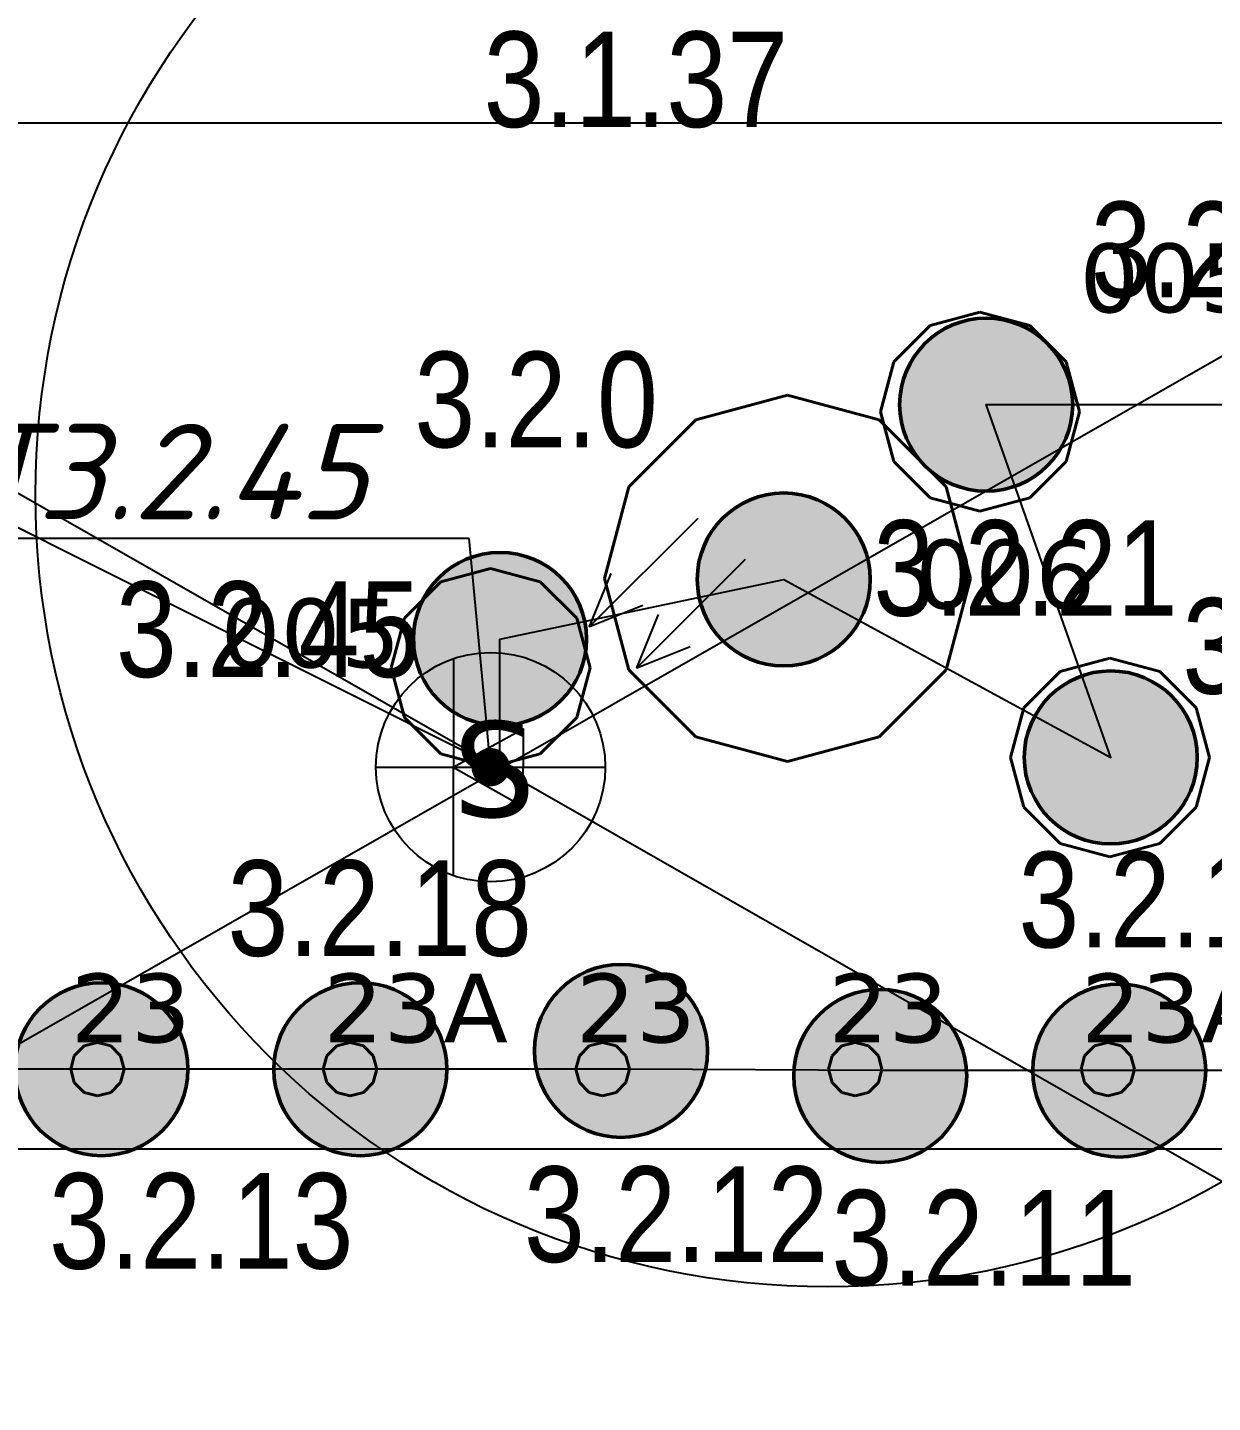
# Model space of a CAD drawing. Header units: millimetres. Extents: x -243740 to 150609, y -473655 to -165121.
# Drawn here: x -216526 to -213426, y -378852 to -375255 of the extents above; entities that cross this region are included whole.
import ezdxf
from ezdxf import colors
from ezdxf.entities.mleader import LeaderData, LeaderLine
from ezdxf.enums import TextEntityAlignment as Align
from ezdxf.math import Vec2, Vec3

# ---------------------------------------------------------------- set-up
doc = ezdxf.new("R2010")
doc.units = ezdxf.units.MM
for name, color, linetype, lineweight in [('0_Авт.', 255, 'Continuous', 5), ('_освещение_dali', 3, 'Continuous', 50), ('DLX_FL2_LUM 30', 5, 'Continuous', 40), ('DLX_FL2_LUM 38', 5, 'Continuous', 40), ('DLX_FL2_LUM 5', 5, 'Continuous', 40)]:
    doc.layers.add(name, color=color, linetype=linetype, lineweight=lineweight)
for name, color, linetype in [('_HMI', 6, 'Continuous'), ('_Гр.ЩД-1А.5.9.I2.1', 6, 'Continuous'), ('_Гр.ЩД-1А.5.9.I2.2', 6, 'Continuous')]:
    doc.layers.add(name, color=color, linetype=linetype)
doc.layers.add('DLX_FL2_LUM 6', color=7, linetype='Continuous', lineweight=40, true_color=0xfb2904)
doc.styles.get("Standard").update_dxf_attribs({"font": 'ARIALN.TTF'})
doc.styles.add('TableTextStyle', font='')
doc.styles.add('Шрифт - 200', font='', dxfattribs={"height": 200})
doc.styles.get('TableTextStyle').set_extended_font_data('VERDANA.TTF')
doc.styles.get('Шрифт - 200').set_extended_font_data('GOST Common', italic=True)
doc.linetypes.add('Truba', pattern='A,3e-05,[4,MSH_7,S=1,R=0,X=0,Y=0],-3.022072', length=3.022102)
doc.linetypes.add('Проводка в лотке', pattern='A,7.5,[130,ltypeshp.shx,S=0.5,R=0,X=0,Y=0],1,[130,ltypeshp.shx,S=1,R=90,X=0,Y=-0.5],1,[130,ltypeshp.shx,S=0.5,R=0,X=0,Y=0],7.5', length=17)

# ---------------------------------------------------------------- blocks, each defined once
blk = doc.blocks.new('A$C85fa3c5e')
at = {"layer": '0_Авт.', "color": 6, "lineweight": 25, "ltscale": 100}
for points in [[(5.418, 6.505), (2.589, 3.676), (3.15, 5.068)], [(5.418, 6.505), (2.589, 3.676), (3.981, 4.236)], [(6.655, 5.428), (3.827, 2.599), (4.387, 3.991)], [(6.655, 5.428), (3.827, 2.599), (5.218, 3.16)], [(-0.973, 2.838), (-0.98, -2.836)], [(-0.976, 0), (0.849, 1.003), (0.849, -0.01)], [(-3, 0), (3, 0)], [(-0.976, 0), (0.838, -1.023), (0.849, -0.01)]]:
    blk.add_lwpolyline(points, dxfattribs=at)
blk.add_circle((0, 0), 3, dxfattribs=at)
blk = doc.blocks.new('_Dot')
at = {"color": 0, "linetype": 'ByBlock', "lineweight": -2}
blk.add_line((-0.5, 0), (-1, 0), dxfattribs=at)
at = {"color": 0, "linetype": 'ByBlock', "const_width": 0.5}
blk.add_lwpolyline([(-0.25, 0, 1), (0.25, 0, 1)], format="xyb", close=True, dxfattribs=at)
blk = doc.blocks.new('dgdg')
at = {"layer": 'DLX_FL2_LUM 30'}
for points in [[(20380.3, 21306.9, 0), (20475.5, 21402.1, 0)], [(20475.5, 21402.1, 0), (20380.3, 21306.9, 0)], [(20475.5, 21402.1, 0), (20380.3, 21306.9, 0)], [(20380.3, 21306.9, 0), (20475.5, 21402.1, 0)], [(20475.5, 21402.1, 0), (20605.5, 21436.9, 0)], [(20605.5, 21436.9, 0), (20475.5, 21402.1, 0)], [(20605.5, 21436.9, 0), (20475.5, 21402.1, 0)], [(20475.5, 21402.1, 0), (20605.5, 21436.9, 0)], [(20475.5, 21402.1, 0), (20475.5, 21402.1, 0)], [(20475.5, 21402.1, 0), (20475.5, 21402.1, 0)], [(20605.5, 21436.9, 0), (20605.5, 21436.9, 0)], [(20605.5, 21436.9, 0), (20735.5, 21402.1, 0)], [(20735.5, 21402.1, 0), (20605.5, 21436.9, 0)], [(20605.5, 21436.9, 0), (20605.5, 21436.9, 0)], [(20735.5, 21402.1, 0), (20605.5, 21436.9, 0)], [(20605.5, 21436.9, 0), (20735.5, 21402.1, 0)], [(20735.5, 21402.1, 0), (20735.5, 21402.1, 0)], [(20735.5, 21402.1, 0), (20830.6, 21306.9, 0)], [(20830.6, 21306.9, 0), (20735.5, 21402.1, 0)], [(20735.5, 21402.1, 0), (20735.5, 21402.1, 0)], [(20830.6, 21306.9, 0), (20735.5, 21402.1, 0)], [(20735.5, 21402.1, 0), (20830.6, 21306.9, 0)], [(20345.5, 21176.9, 0), (20380.3, 21306.9, 0)], [(20380.3, 21306.9, 0), (20345.5, 21176.9, 0)], [(20380.3, 21306.9, 0), (20345.5, 21176.9, 0)], [(20345.5, 21176.9, 0), (20380.3, 21306.9, 0)], [(20380.3, 21306.9, 0), (20380.3, 21306.9, 0)], [(20380.3, 21306.9, 0), (20380.3, 21306.9, 0)], [(20830.6, 21306.9, 0), (20830.6, 21306.9, 0)], [(20830.6, 21306.9, 0), (20865.5, 21176.9, 0)], [(20865.5, 21176.9, 0), (20830.6, 21306.9, 0)], [(20830.6, 21306.9, 0), (20830.6, 21306.9, 0)], [(20865.5, 21176.9, 0), (20830.6, 21306.9, 0)], [(20830.6, 21306.9, 0), (20865.5, 21176.9, 0)], [(20380.3, 21046.9, 0), (20345.5, 21176.9, 0)], [(20345.5, 21176.9, 0), (20345.5, 21176.9, 0)], [(20345.5, 21176.9, 0), (20380.3, 21046.9, 0)], [(20345.5, 21176.9, 0), (20345.5, 21176.9, 0)], [(20345.5, 21176.9, 0), (20380.3, 21046.9, 0)], [(20380.3, 21046.9, 0), (20345.5, 21176.9, 0)], [(20865.5, 21176.9, 0), (20830.6, 21046.9, 0)], [(20830.6, 21046.9, 0), (20865.5, 21176.9, 0)], [(20830.6, 21046.9, 0), (20865.5, 21176.9, 0)], [(20865.5, 21176.9, 0), (20830.6, 21046.9, 0)], [(20865.5, 21176.9, 0), (20865.5, 21176.9, 0)], [(20865.5, 21176.9, 0), (20865.5, 21176.9, 0)], [(20475.5, 20951.8, 0), (20380.3, 21046.9, 0)], [(20380.3, 21046.9, 0), (20380.3, 21046.9, 0)], [(20380.3, 21046.9, 0), (20475.5, 20951.8, 0)], [(20380.3, 21046.9, 0), (20380.3, 21046.9, 0)], [(20380.3, 21046.9, 0), (20475.5, 20951.8, 0)], [(20475.5, 20951.8, 0), (20380.3, 21046.9, 0)], [(20830.6, 21046.9, 0), (20735.5, 20951.8, 0)], [(20735.5, 20951.8, 0), (20830.6, 21046.9, 0)], [(20735.5, 20951.8, 0), (20830.6, 21046.9, 0)], [(20830.6, 21046.9, 0), (20735.5, 20951.8, 0)], [(20830.6, 21046.9, 0), (20830.6, 21046.9, 0)], [(20830.6, 21046.9, 0), (20830.6, 21046.9, 0)], [(20605.5, 20916.9, 0), (20475.5, 20951.8, 0)], [(20475.5, 20951.8, 0), (20475.5, 20951.8, 0)], [(20475.5, 20951.8, 0), (20605.5, 20916.9, 0)], [(20475.5, 20951.8, 0), (20475.5, 20951.8, 0)], [(20475.5, 20951.8, 0), (20605.5, 20916.9, 0)], [(20605.5, 20916.9, 0), (20475.5, 20951.8, 0)], [(20735.5, 20951.8, 0), (20605.5, 20916.9, 0)], [(20605.5, 20916.9, 0), (20735.5, 20951.8, 0)], [(20605.5, 20916.9, 0), (20735.5, 20951.8, 0)], [(20735.5, 20951.8, 0), (20605.5, 20916.9, 0)], [(20735.5, 20951.8, 0), (20735.5, 20951.8, 0)], [(20735.5, 20951.8, 0), (20735.5, 20951.8, 0)], [(20605.5, 20916.9, 0), (20605.5, 20916.9, 0)], [(20605.5, 20916.9, 0), (20605.5, 20916.9, 0)], [(19195.5, 20732.2, 0), (19325.5, 20767, 0)], [(19325.5, 20767, 0), (19195.5, 20732.2, 0)], [(19325.5, 20767, 0), (19195.5, 20732.2, 0)], [(19195.5, 20732.2, 0), (19325.5, 20767, 0)], [(19325.5, 20767, 0), (19325.5, 20767, 0)], [(19325.5, 20767, 0), (19455.5, 20732.2, 0)], [(19455.5, 20732.2, 0), (19325.5, 20767, 0)], [(19325.5, 20767, 0), (19325.5, 20767, 0)], [(19455.5, 20732.2, 0), (19325.5, 20767, 0)], [(19325.5, 20767, 0), (19455.5, 20732.2, 0)], [(19100.3, 20637, 0), (19195.5, 20732.2, 0)], [(19195.5, 20732.2, 0), (19100.3, 20637, 0)], [(19195.5, 20732.2, 0), (19100.3, 20637, 0)], [(19100.3, 20637, 0), (19195.5, 20732.2, 0)], [(19195.5, 20732.2, 0), (19195.5, 20732.2, 0)], [(19195.5, 20732.2, 0), (19195.5, 20732.2, 0)], [(19455.5, 20732.2, 0), (19455.5, 20732.2, 0)], [(19455.5, 20732.2, 0), (19550.6, 20637, 0)], [(19550.6, 20637, 0), (19455.5, 20732.2, 0)], [(19455.5, 20732.2, 0), (19455.5, 20732.2, 0)], [(19550.6, 20637, 0), (19455.5, 20732.2, 0)], [(19455.5, 20732.2, 0), (19550.6, 20637, 0)], [(19065.5, 20507, 0), (19100.3, 20637, 0)], [(19100.3, 20637, 0), (19065.5, 20507, 0)], [(19100.3, 20637, 0), (19065.5, 20507, 0)], [(19065.5, 20507, 0), (19100.3, 20637, 0)], [(19100.3, 20637, 0), (19100.3, 20637, 0)], [(19100.3, 20637, 0), (19100.3, 20637, 0)], [(19550.6, 20637, 0), (19550.6, 20637, 0)], [(19550.6, 20637, 0), (19585.5, 20507, 0)], [(19585.5, 20507, 0), (19550.6, 20637, 0)], [(19550.6, 20637, 0), (19550.6, 20637, 0)], [(19585.5, 20507, 0), (19550.6, 20637, 0)], [(19550.6, 20637, 0), (19585.5, 20507, 0)], [(19100.3, 20377, 0), (19065.5, 20507, 0)], [(19065.5, 20507, 0), (19065.5, 20507, 0)], [(19065.5, 20507, 0), (19100.3, 20377, 0)], [(19065.5, 20507, 0), (19065.5, 20507, 0)], [(19065.5, 20507, 0), (19100.3, 20377, 0)], [(19100.3, 20377, 0), (19065.5, 20507, 0)], [(19585.5, 20507, 0), (19550.6, 20377, 0)], [(19550.6, 20377, 0), (19585.5, 20507, 0)], [(19550.6, 20377, 0), (19585.5, 20507, 0)], [(19585.5, 20507, 0), (19550.6, 20377, 0)], [(19585.5, 20507, 0), (19585.5, 20507, 0)], [(19585.5, 20507, 0), (19585.5, 20507, 0)], [(20815.5, 20497.2, 0), (20945.5, 20532, 0)], [(20945.5, 20532, 0), (20815.5, 20497.2, 0)], [(20945.5, 20532, 0), (20815.5, 20497.2, 0)], [(20815.5, 20497.2, 0), (20945.5, 20532, 0)], [(20945.5, 20532, 0), (20945.5, 20532, 0)], [(20945.5, 20532, 0), (21075.5, 20497.2, 0)], [(21075.5, 20497.2, 0), (20945.5, 20532, 0)], [(20945.5, 20532, 0), (20945.5, 20532, 0)], [(21075.5, 20497.2, 0), (20945.5, 20532, 0)], [(20945.5, 20532, 0), (21075.5, 20497.2, 0)], [(20720.3, 20402, 0), (20815.5, 20497.2, 0)], [(20815.5, 20497.2, 0), (20720.3, 20402, 0)], [(20815.5, 20497.2, 0), (20720.3, 20402, 0)], [(20720.3, 20402, 0), (20815.5, 20497.2, 0)], [(20815.5, 20497.2, 0), (20815.5, 20497.2, 0)], [(20815.5, 20497.2, 0), (20815.5, 20497.2, 0)], [(21075.5, 20497.2, 0), (21075.5, 20497.2, 0)], [(21075.5, 20497.2, 0), (21170.6, 20402, 0)], [(21170.6, 20402, 0), (21075.5, 20497.2, 0)], [(21075.5, 20497.2, 0), (21075.5, 20497.2, 0)], [(21170.6, 20402, 0), (21075.5, 20497.2, 0)], [(21075.5, 20497.2, 0), (21170.6, 20402, 0)], [(20685.5, 20272, 0), (20720.3, 20402, 0)], [(20720.3, 20402, 0), (20685.5, 20272, 0)], [(20720.3, 20402, 0), (20685.5, 20272, 0)], [(20685.5, 20272, 0), (20720.3, 20402, 0)], [(20720.3, 20402, 0), (20720.3, 20402, 0)], [(20720.3, 20402, 0), (20720.3, 20402, 0)], [(21170.6, 20402, 0), (21170.6, 20402, 0)], [(21170.6, 20402, 0), (21205.5, 20272, 0)], [(21205.5, 20272, 0), (21170.6, 20402, 0)], [(21170.6, 20402, 0), (21170.6, 20402, 0)], [(21205.5, 20272, 0), (21170.6, 20402, 0)], [(21170.6, 20402, 0), (21205.5, 20272, 0)], [(19195.5, 20281.8, 0), (19100.3, 20377, 0)], [(19100.3, 20377, 0), (19100.3, 20377, 0)], [(19100.3, 20377, 0), (19195.5, 20281.8, 0)], [(19100.3, 20377, 0), (19100.3, 20377, 0)], [(19100.3, 20377, 0), (19195.5, 20281.8, 0)], [(19195.5, 20281.8, 0), (19100.3, 20377, 0)], [(19550.6, 20377, 0), (19455.5, 20281.8, 0)], [(19455.5, 20281.8, 0), (19550.6, 20377, 0)], [(19455.5, 20281.8, 0), (19550.6, 20377, 0)], [(19550.6, 20377, 0), (19455.5, 20281.8, 0)], [(19550.6, 20377, 0), (19550.6, 20377, 0)], [(19550.6, 20377, 0), (19550.6, 20377, 0)], [(19325.5, 20247, 0), (19195.5, 20281.8, 0)], [(19195.5, 20281.8, 0), (19195.5, 20281.8, 0)], [(19195.5, 20281.8, 0), (19325.5, 20247, 0)], [(19195.5, 20281.8, 0), (19195.5, 20281.8, 0)], [(19195.5, 20281.8, 0), (19325.5, 20247, 0)], [(19325.5, 20247, 0), (19195.5, 20281.8, 0)], [(19455.5, 20281.8, 0), (19325.5, 20247, 0)], [(19325.5, 20247, 0), (19455.5, 20281.8, 0)], [(19325.5, 20247, 0), (19455.5, 20281.8, 0)], [(19455.5, 20281.8, 0), (19325.5, 20247, 0)], [(19455.5, 20281.8, 0), (19455.5, 20281.8, 0)], [(19455.5, 20281.8, 0), (19455.5, 20281.8, 0)], [(20720.3, 20142, 0), (20685.5, 20272, 0)], [(20685.5, 20272, 0), (20685.5, 20272, 0)], [(20685.5, 20272, 0), (20720.3, 20142, 0)], [(20685.5, 20272, 0), (20685.5, 20272, 0)], [(20685.5, 20272, 0), (20720.3, 20142, 0)], [(20720.3, 20142, 0), (20685.5, 20272, 0)], [(21205.5, 20272, 0), (21170.6, 20142, 0)], [(21170.6, 20142, 0), (21205.5, 20272, 0)], [(21170.6, 20142, 0), (21205.5, 20272, 0)], [(21205.5, 20272, 0), (21170.6, 20142, 0)], [(21205.5, 20272, 0), (21205.5, 20272, 0)], [(21205.5, 20272, 0), (21205.5, 20272, 0)], [(19325.5, 20247, 0), (19325.5, 20247, 0)], [(19325.5, 20247, 0), (19325.5, 20247, 0)], [(20815.5, 20046.9, 0), (20720.3, 20142, 0)], [(20720.3, 20142, 0), (20720.3, 20142, 0)], [(20720.3, 20142, 0), (20815.5, 20046.9, 0)], [(20720.3, 20142, 0), (20720.3, 20142, 0)], [(20720.3, 20142, 0), (20815.5, 20046.9, 0)], [(20815.5, 20046.9, 0), (20720.3, 20142, 0)], [(21170.6, 20142, 0), (21075.5, 20046.9, 0)], [(21075.5, 20046.9, 0), (21170.6, 20142, 0)], [(21075.5, 20046.9, 0), (21170.6, 20142, 0)], [(21170.6, 20142, 0), (21075.5, 20046.9, 0)], [(21170.6, 20142, 0), (21170.6, 20142, 0)], [(21170.6, 20142, 0), (21170.6, 20142, 0)], [(20945.5, 20012, 0), (20815.5, 20046.9, 0)], [(20815.5, 20046.9, 0), (20815.5, 20046.9, 0)], [(20815.5, 20046.9, 0), (20945.5, 20012, 0)], [(20815.5, 20046.9, 0), (20815.5, 20046.9, 0)], [(20815.5, 20046.9, 0), (20945.5, 20012, 0)], [(20945.5, 20012, 0), (20815.5, 20046.9, 0)], [(21075.5, 20046.9, 0), (20945.5, 20012, 0)], [(20945.5, 20012, 0), (21075.5, 20046.9, 0)], [(20945.5, 20012, 0), (21075.5, 20046.9, 0)], [(21075.5, 20046.9, 0), (20945.5, 20012, 0)], [(21075.5, 20046.9, 0), (21075.5, 20046.9, 0)], [(21075.5, 20046.9, 0), (21075.5, 20046.9, 0)], [(20945.5, 20012, 0), (20945.5, 20012, 0)], [(20945.5, 20012, 0), (20945.5, 20012, 0)]]:
    blk.add_polyline3d(points, dxfattribs=at)
at = {"layer": 'DLX_FL2_LUM 38'}
for points in [[(19862.5, 21155.6, 0), (20102, 21219.8, 0)], [(20102, 21219.8, 0), (19862.5, 21155.6, 0)], [(20102, 21219.8, 0), (19862.5, 21155.6, 0)], [(19862.5, 21155.6, 0), (20102, 21219.8, 0)], [(20102, 21219.8, 0), (20102, 21219.8, 0)], [(20102, 21219.8, 0), (20341.5, 21155.6, 0)], [(20341.5, 21155.6, 0), (20102, 21219.8, 0)], [(20102, 21219.8, 0), (20102, 21219.8, 0)], [(20341.5, 21155.6, 0), (20102, 21219.8, 0)], [(20102, 21219.8, 0), (20341.5, 21155.6, 0)], [(19687.2, 20980.3, 0), (19862.5, 21155.6, 0)], [(19862.5, 21155.6, 0), (19687.2, 20980.3, 0)], [(19862.5, 21155.6, 0), (19687.2, 20980.3, 0)], [(19687.2, 20980.3, 0), (19862.5, 21155.6, 0)], [(19862.5, 21155.6, 0), (19862.5, 21155.6, 0)], [(19862.5, 21155.6, 0), (19862.5, 21155.6, 0)], [(20341.5, 21155.6, 0), (20341.5, 21155.6, 0)], [(20341.5, 21155.6, 0), (20516.8, 20980.3, 0)], [(20516.8, 20980.3, 0), (20341.5, 21155.6, 0)], [(20341.5, 21155.6, 0), (20341.5, 21155.6, 0)], [(20516.8, 20980.3, 0), (20341.5, 21155.6, 0)], [(20341.5, 21155.6, 0), (20516.8, 20980.3, 0)], [(19623, 20740.8, 0), (19687.2, 20980.3, 0)], [(19687.2, 20980.3, 0), (19623, 20740.8, 0)], [(19687.2, 20980.3, 0), (19623, 20740.8, 0)], [(19623, 20740.8, 0), (19687.2, 20980.3, 0)], [(19687.2, 20980.3, 0), (19687.2, 20980.3, 0)], [(19687.2, 20980.3, 0), (19687.2, 20980.3, 0)], [(20516.8, 20980.3, 0), (20516.8, 20980.3, 0)], [(20516.8, 20980.3, 0), (20581, 20740.8, 0)], [(20581, 20740.8, 0), (20516.8, 20980.3, 0)], [(20516.8, 20980.3, 0), (20516.8, 20980.3, 0)], [(20581, 20740.8, 0), (20516.8, 20980.3, 0)], [(20516.8, 20980.3, 0), (20581, 20740.8, 0)], [(19687.2, 20501.3, 0), (19623, 20740.8, 0)], [(19623, 20740.8, 0), (19623, 20740.8, 0)], [(19623, 20740.8, 0), (19687.2, 20501.3, 0)], [(19623, 20740.8, 0), (19623, 20740.8, 0)], [(19623, 20740.8, 0), (19687.2, 20501.3, 0)], [(19687.2, 20501.3, 0), (19623, 20740.8, 0)], [(20581, 20740.8, 0), (20516.8, 20501.3, 0)], [(20516.8, 20501.3, 0), (20581, 20740.8, 0)], [(20516.8, 20501.3, 0), (20581, 20740.8, 0)], [(20581, 20740.8, 0), (20516.8, 20501.3, 0)], [(20581, 20740.8, 0), (20581, 20740.8, 0)], [(20581, 20740.8, 0), (20581, 20740.8, 0)], [(19862.5, 20325.9, 0), (19687.2, 20501.3, 0)], [(19687.2, 20501.3, 0), (19687.2, 20501.3, 0)], [(19687.2, 20501.3, 0), (19862.5, 20325.9, 0)], [(19687.2, 20501.3, 0), (19687.2, 20501.3, 0)], [(19687.2, 20501.3, 0), (19862.5, 20325.9, 0)], [(19862.5, 20325.9, 0), (19687.2, 20501.3, 0)], [(20516.8, 20501.3, 0), (20341.5, 20325.9, 0)], [(20341.5, 20325.9, 0), (20516.8, 20501.3, 0)], [(20341.5, 20325.9, 0), (20516.8, 20501.3, 0)], [(20516.8, 20501.3, 0), (20341.5, 20325.9, 0)], [(20516.8, 20501.3, 0), (20516.8, 20501.3, 0)], [(20516.8, 20501.3, 0), (20516.8, 20501.3, 0)], [(20102, 20261.8, 0), (19862.5, 20325.9, 0)], [(19862.5, 20325.9, 0), (19862.5, 20325.9, 0)], [(19862.5, 20325.9, 0), (20102, 20261.8, 0)], [(19862.5, 20325.9, 0), (19862.5, 20325.9, 0)], [(19862.5, 20325.9, 0), (20102, 20261.8, 0)], [(20102, 20261.8, 0), (19862.5, 20325.9, 0)], [(20341.5, 20325.9, 0), (20102, 20261.8, 0)], [(20102, 20261.8, 0), (20341.5, 20325.9, 0)], [(20102, 20261.8, 0), (20341.5, 20325.9, 0)], [(20341.5, 20325.9, 0), (20102, 20261.8, 0)], [(20341.5, 20325.9, 0), (20341.5, 20325.9, 0)], [(20341.5, 20325.9, 0), (20341.5, 20325.9, 0)], [(20102, 20261.8, 0), (20102, 20261.8, 0)], [(20102, 20261.8, 0), (20102, 20261.8, 0)]]:
    blk.add_polyline3d(points, dxfattribs=at)
at = {"layer": 'DLX_FL2_LUM 5'}
for points in [[(18236.7, 19492, 0), (18262.3, 19517.6, 0)], [(18262.3, 19517.6, 0), (18236.7, 19492, 0)], [(18262.3, 19517.6, 0), (18236.7, 19492, 0)], [(18236.7, 19492, 0), (18262.3, 19517.6, 0)], [(18262.3, 19517.6, 0), (18297.3, 19527, 0)], [(18297.3, 19527, 0), (18262.3, 19517.6, 0)], [(18297.3, 19527, 0), (18262.3, 19517.6, 0)], [(18262.3, 19517.6, 0), (18297.3, 19527, 0)], [(18262.3, 19517.6, 0), (18262.3, 19517.6, 0)], [(18262.3, 19517.6, 0), (18262.3, 19517.6, 0)], [(18297.3, 19527, 0), (18297.3, 19527, 0)], [(18297.3, 19527, 0), (18332.3, 19517.6, 0)], [(18332.3, 19517.6, 0), (18297.3, 19527, 0)], [(18297.3, 19527, 0), (18297.3, 19527, 0)], [(18332.3, 19517.6, 0), (18297.3, 19527, 0)], [(18297.3, 19527, 0), (18332.3, 19517.6, 0)], [(18332.3, 19517.6, 0), (18332.3, 19517.6, 0)], [(18332.3, 19517.6, 0), (18357.9, 19492, 0)], [(18357.9, 19492, 0), (18332.3, 19517.6, 0)], [(18332.3, 19517.6, 0), (18332.3, 19517.6, 0)], [(18357.9, 19492, 0), (18332.3, 19517.6, 0)], [(18332.3, 19517.6, 0), (18357.9, 19492, 0)], [(19557.9, 19492, 0), (19583.5, 19517.6, 0)], [(19583.5, 19517.6, 0), (19557.9, 19492, 0)], [(19583.5, 19517.6, 0), (19557.9, 19492, 0)], [(19557.9, 19492, 0), (19583.5, 19517.6, 0)], [(19583.5, 19517.6, 0), (19618.5, 19527, 0)], [(19618.5, 19527, 0), (19583.5, 19517.6, 0)], [(19618.5, 19527, 0), (19583.5, 19517.6, 0)], [(19583.5, 19517.6, 0), (19618.5, 19527, 0)], [(19583.5, 19517.6, 0), (19583.5, 19517.6, 0)], [(19583.5, 19517.6, 0), (19583.5, 19517.6, 0)], [(19618.5, 19527, 0), (19618.5, 19527, 0)], [(19618.5, 19527, 0), (19653.5, 19517.6, 0)], [(19653.5, 19517.6, 0), (19618.5, 19527, 0)], [(19618.5, 19527, 0), (19618.5, 19527, 0)], [(19653.5, 19517.6, 0), (19618.5, 19527, 0)], [(19618.5, 19527, 0), (19653.5, 19517.6, 0)], [(19653.5, 19517.6, 0), (19653.5, 19517.6, 0)], [(19653.5, 19517.6, 0), (19679.2, 19492, 0)], [(19679.2, 19492, 0), (19653.5, 19517.6, 0)], [(19653.5, 19517.6, 0), (19653.5, 19517.6, 0)], [(19679.2, 19492, 0), (19653.5, 19517.6, 0)], [(19653.5, 19517.6, 0), (19679.2, 19492, 0)], [(20218.5, 19492, 0), (20244.1, 19517.6, 0)], [(20244.1, 19517.6, 0), (20218.5, 19492, 0)], [(20244.1, 19517.6, 0), (20218.5, 19492, 0)], [(20218.5, 19492, 0), (20244.1, 19517.6, 0)], [(20244.1, 19517.6, 0), (20279.1, 19527, 0)], [(20279.1, 19527, 0), (20244.1, 19517.6, 0)], [(20279.1, 19527, 0), (20244.1, 19517.6, 0)], [(20244.1, 19517.6, 0), (20279.1, 19527, 0)], [(20244.1, 19517.6, 0), (20244.1, 19517.6, 0)], [(20244.1, 19517.6, 0), (20244.1, 19517.6, 0)], [(20279.1, 19527, 0), (20279.1, 19527, 0)], [(20279.1, 19527, 0), (20314.1, 19517.6, 0)], [(20314.1, 19517.6, 0), (20279.1, 19527, 0)], [(20279.1, 19527, 0), (20279.1, 19527, 0)], [(20314.1, 19517.6, 0), (20279.1, 19527, 0)], [(20279.1, 19527, 0), (20314.1, 19517.6, 0)], [(20314.1, 19517.6, 0), (20314.1, 19517.6, 0)], [(20314.1, 19517.6, 0), (20339.8, 19492, 0)], [(20339.8, 19492, 0), (20314.1, 19517.6, 0)], [(20314.1, 19517.6, 0), (20314.1, 19517.6, 0)], [(20339.8, 19492, 0), (20314.1, 19517.6, 0)], [(20314.1, 19517.6, 0), (20339.8, 19492, 0)], [(18227.3, 19457, 0), (18236.7, 19492, 0)], [(18236.7, 19492, 0), (18227.3, 19457, 0)], [(18236.7, 19492, 0), (18227.3, 19457, 0)], [(18227.3, 19457, 0), (18236.7, 19492, 0)], [(18236.7, 19492, 0), (18236.7, 19492, 0)], [(18236.7, 19492, 0), (18236.7, 19492, 0)], [(18357.9, 19492, 0), (18357.9, 19492, 0)], [(18357.9, 19492, 0), (18367.3, 19457, 0)], [(18367.3, 19457, 0), (18357.9, 19492, 0)], [(18357.9, 19492, 0), (18357.9, 19492, 0)], [(18367.3, 19457, 0), (18357.9, 19492, 0)], [(18357.9, 19492, 0), (18367.3, 19457, 0)], [(19548.5, 19457, 0), (19557.9, 19492, 0)], [(19557.9, 19492, 0), (19548.5, 19457, 0)], [(19557.9, 19492, 0), (19548.5, 19457, 0)], [(19548.5, 19457, 0), (19557.9, 19492, 0)], [(19557.9, 19492, 0), (19557.9, 19492, 0)], [(19557.9, 19492, 0), (19557.9, 19492, 0)], [(19679.2, 19492, 0), (19679.2, 19492, 0)], [(19679.2, 19492, 0), (19688.5, 19457, 0)], [(19688.5, 19457, 0), (19679.2, 19492, 0)], [(19679.2, 19492, 0), (19679.2, 19492, 0)], [(19688.5, 19457, 0), (19679.2, 19492, 0)], [(19679.2, 19492, 0), (19688.5, 19457, 0)], [(20209.1, 19457, 0), (20218.5, 19492, 0)], [(20218.5, 19492, 0), (20209.1, 19457, 0)], [(20218.5, 19492, 0), (20209.1, 19457, 0)], [(20209.1, 19457, 0), (20218.5, 19492, 0)], [(20218.5, 19492, 0), (20218.5, 19492, 0)], [(20218.5, 19492, 0), (20218.5, 19492, 0)], [(20339.8, 19492, 0), (20339.8, 19492, 0)], [(20339.8, 19492, 0), (20349.1, 19457, 0)], [(20349.1, 19457, 0), (20339.8, 19492, 0)], [(20339.8, 19492, 0), (20339.8, 19492, 0)], [(20349.1, 19457, 0), (20339.8, 19492, 0)], [(20339.8, 19492, 0), (20349.1, 19457, 0)], [(18236.7, 19422, 0), (18227.3, 19457, 0)], [(18227.3, 19457, 0), (18227.3, 19457, 0)], [(18227.3, 19457, 0), (18236.7, 19422, 0)], [(18227.3, 19457, 0), (18227.3, 19457, 0)], [(18227.3, 19457, 0), (18236.7, 19422, 0)], [(18236.7, 19422, 0), (18227.3, 19457, 0)], [(18367.3, 19457, 0), (18357.9, 19422, 0)], [(18357.9, 19422, 0), (18367.3, 19457, 0)], [(18357.9, 19422, 0), (18367.3, 19457, 0)], [(18367.3, 19457, 0), (18357.9, 19422, 0)], [(18367.3, 19457, 0), (18367.3, 19457, 0)], [(18367.3, 19457, 0), (18367.3, 19457, 0)], [(19557.9, 19422, 0), (19548.5, 19457, 0)], [(19548.5, 19457, 0), (19548.5, 19457, 0)], [(19548.5, 19457, 0), (19557.9, 19422, 0)], [(19548.5, 19457, 0), (19548.5, 19457, 0)], [(19548.5, 19457, 0), (19557.9, 19422, 0)], [(19557.9, 19422, 0), (19548.5, 19457, 0)], [(19688.5, 19457, 0), (19679.2, 19422, 0)], [(19679.2, 19422, 0), (19688.5, 19457, 0)], [(19679.2, 19422, 0), (19688.5, 19457, 0)], [(19688.5, 19457, 0), (19679.2, 19422, 0)], [(19688.5, 19457, 0), (19688.5, 19457, 0)], [(19688.5, 19457, 0), (19688.5, 19457, 0)], [(20218.5, 19422, 0), (20209.1, 19457, 0)], [(20209.1, 19457, 0), (20209.1, 19457, 0)], [(20209.1, 19457, 0), (20218.5, 19422, 0)], [(20209.1, 19457, 0), (20209.1, 19457, 0)], [(20209.1, 19457, 0), (20218.5, 19422, 0)], [(20218.5, 19422, 0), (20209.1, 19457, 0)], [(20349.1, 19457, 0), (20339.8, 19422, 0)], [(20339.8, 19422, 0), (20349.1, 19457, 0)], [(20339.8, 19422, 0), (20349.1, 19457, 0)], [(20349.1, 19457, 0), (20339.8, 19422, 0)], [(20349.1, 19457, 0), (20349.1, 19457, 0)], [(20349.1, 19457, 0), (20349.1, 19457, 0)], [(18236.7, 19422, 0), (18236.7, 19422, 0)], [(18262.3, 19396.3, 0), (18236.7, 19422, 0)], [(18236.7, 19422, 0), (18236.7, 19422, 0)], [(18236.7, 19422, 0), (18262.3, 19396.3, 0)], [(18236.7, 19422, 0), (18262.3, 19396.3, 0)], [(18262.3, 19396.3, 0), (18236.7, 19422, 0)], [(18297.3, 19387, 0), (18262.3, 19396.3, 0)], [(18262.3, 19396.3, 0), (18262.3, 19396.3, 0)], [(18262.3, 19396.3, 0), (18297.3, 19387, 0)], [(18262.3, 19396.3, 0), (18262.3, 19396.3, 0)], [(18262.3, 19396.3, 0), (18297.3, 19387, 0)], [(18297.3, 19387, 0), (18262.3, 19396.3, 0)], [(18332.3, 19396.3, 0), (18297.3, 19387, 0)], [(18297.3, 19387, 0), (18332.3, 19396.3, 0)], [(18297.3, 19387, 0), (18332.3, 19396.3, 0)], [(18332.3, 19396.3, 0), (18297.3, 19387, 0)], [(18357.9, 19422, 0), (18332.3, 19396.3, 0)], [(18332.3, 19396.3, 0), (18357.9, 19422, 0)], [(18332.3, 19396.3, 0), (18357.9, 19422, 0)], [(18357.9, 19422, 0), (18332.3, 19396.3, 0)], [(18332.3, 19396.3, 0), (18332.3, 19396.3, 0)], [(18332.3, 19396.3, 0), (18332.3, 19396.3, 0)], [(18357.9, 19422, 0), (18357.9, 19422, 0)], [(18357.9, 19422, 0), (18357.9, 19422, 0)], [(19557.9, 19422, 0), (19557.9, 19422, 0)], [(19583.5, 19396.3, 0), (19557.9, 19422, 0)], [(19557.9, 19422, 0), (19557.9, 19422, 0)], [(19557.9, 19422, 0), (19583.5, 19396.3, 0)], [(19557.9, 19422, 0), (19583.5, 19396.3, 0)], [(19583.5, 19396.3, 0), (19557.9, 19422, 0)], [(19618.5, 19387, 0), (19583.5, 19396.3, 0)], [(19583.5, 19396.3, 0), (19583.5, 19396.3, 0)], [(19583.5, 19396.3, 0), (19618.5, 19387, 0)], [(19583.5, 19396.3, 0), (19583.5, 19396.3, 0)], [(19583.5, 19396.3, 0), (19618.5, 19387, 0)], [(19618.5, 19387, 0), (19583.5, 19396.3, 0)], [(19653.5, 19396.3, 0), (19618.5, 19387, 0)], [(19618.5, 19387, 0), (19653.5, 19396.3, 0)], [(19618.5, 19387, 0), (19653.5, 19396.3, 0)], [(19653.5, 19396.3, 0), (19618.5, 19387, 0)], [(19679.2, 19422, 0), (19653.5, 19396.3, 0)], [(19653.5, 19396.3, 0), (19679.2, 19422, 0)], [(19653.5, 19396.3, 0), (19679.2, 19422, 0)], [(19679.2, 19422, 0), (19653.5, 19396.3, 0)], [(19653.5, 19396.3, 0), (19653.5, 19396.3, 0)], [(19653.5, 19396.3, 0), (19653.5, 19396.3, 0)], [(19679.2, 19422, 0), (19679.2, 19422, 0)], [(19679.2, 19422, 0), (19679.2, 19422, 0)], [(20218.5, 19422, 0), (20218.5, 19422, 0)], [(20244.1, 19396.3, 0), (20218.5, 19422, 0)], [(20218.5, 19422, 0), (20218.5, 19422, 0)], [(20218.5, 19422, 0), (20244.1, 19396.3, 0)], [(20218.5, 19422, 0), (20244.1, 19396.3, 0)], [(20244.1, 19396.3, 0), (20218.5, 19422, 0)], [(20279.1, 19387, 0), (20244.1, 19396.3, 0)], [(20244.1, 19396.3, 0), (20244.1, 19396.3, 0)], [(20244.1, 19396.3, 0), (20279.1, 19387, 0)], [(20244.1, 19396.3, 0), (20244.1, 19396.3, 0)], [(20244.1, 19396.3, 0), (20279.1, 19387, 0)], [(20279.1, 19387, 0), (20244.1, 19396.3, 0)], [(20314.1, 19396.3, 0), (20279.1, 19387, 0)], [(20279.1, 19387, 0), (20314.1, 19396.3, 0)], [(20279.1, 19387, 0), (20314.1, 19396.3, 0)], [(20314.1, 19396.3, 0), (20279.1, 19387, 0)], [(20339.8, 19422, 0), (20314.1, 19396.3, 0)], [(20314.1, 19396.3, 0), (20339.8, 19422, 0)], [(20314.1, 19396.3, 0), (20339.8, 19422, 0)], [(20339.8, 19422, 0), (20314.1, 19396.3, 0)], [(20314.1, 19396.3, 0), (20314.1, 19396.3, 0)], [(20314.1, 19396.3, 0), (20314.1, 19396.3, 0)], [(20339.8, 19422, 0), (20339.8, 19422, 0)], [(20339.8, 19422, 0), (20339.8, 19422, 0)], [(18297.3, 19387, 0), (18297.3, 19387, 0)], [(18297.3, 19387, 0), (18297.3, 19387, 0)], [(19618.5, 19387, 0), (19618.5, 19387, 0)], [(19618.5, 19387, 0), (19618.5, 19387, 0)], [(20279.1, 19387, 0), (20279.1, 19387, 0)], [(20279.1, 19387, 0), (20279.1, 19387, 0)]]:
    blk.add_polyline3d(points, dxfattribs=at)
at = {"layer": 'DLX_FL2_LUM 6'}
for points in [[(18897.3, 19492, 0), (18922.9, 19517.6, 0)], [(18922.9, 19517.6, 0), (18897.3, 19492, 0)], [(18922.9, 19517.6, 0), (18897.3, 19492, 0)], [(18897.3, 19492, 0), (18922.9, 19517.6, 0)], [(18922.9, 19517.6, 0), (18957.9, 19527, 0)], [(18957.9, 19527, 0), (18922.9, 19517.6, 0)], [(18957.9, 19527, 0), (18922.9, 19517.6, 0)], [(18922.9, 19517.6, 0), (18957.9, 19527, 0)], [(18922.9, 19517.6, 0), (18922.9, 19517.6, 0)], [(18922.9, 19517.6, 0), (18922.9, 19517.6, 0)], [(18957.9, 19527, 0), (18957.9, 19527, 0)], [(18957.9, 19527, 0), (18992.9, 19517.6, 0)], [(18992.9, 19517.6, 0), (18957.9, 19527, 0)], [(18957.9, 19527, 0), (18957.9, 19527, 0)], [(18992.9, 19517.6, 0), (18957.9, 19527, 0)], [(18957.9, 19527, 0), (18992.9, 19517.6, 0)], [(18992.9, 19517.6, 0), (18992.9, 19517.6, 0)], [(18992.9, 19517.6, 0), (19018.5, 19492, 0)], [(19018.5, 19492, 0), (18992.9, 19517.6, 0)], [(18992.9, 19517.6, 0), (18992.9, 19517.6, 0)], [(19018.5, 19492, 0), (18992.9, 19517.6, 0)], [(18992.9, 19517.6, 0), (19018.5, 19492, 0)], [(20879.1, 19492, 0), (20904.7, 19517.6, 0)], [(20904.7, 19517.6, 0), (20879.1, 19492, 0)], [(20904.7, 19517.6, 0), (20879.1, 19492, 0)], [(20879.1, 19492, 0), (20904.7, 19517.6, 0)], [(20904.7, 19517.6, 0), (20939.7, 19527, 0)], [(20939.7, 19527, 0), (20904.7, 19517.6, 0)], [(20939.7, 19527, 0), (20904.7, 19517.6, 0)], [(20904.7, 19517.6, 0), (20939.7, 19527, 0)], [(20904.7, 19517.6, 0), (20904.7, 19517.6, 0)], [(20904.7, 19517.6, 0), (20904.7, 19517.6, 0)], [(20939.7, 19527, 0), (20939.7, 19527, 0)], [(20939.7, 19527, 0), (20974.7, 19517.6, 0)], [(20974.7, 19517.6, 0), (20939.7, 19527, 0)], [(20939.7, 19527, 0), (20939.7, 19527, 0)], [(20974.7, 19517.6, 0), (20939.7, 19527, 0)], [(20939.7, 19527, 0), (20974.7, 19517.6, 0)], [(20974.7, 19517.6, 0), (20974.7, 19517.6, 0)], [(20974.7, 19517.6, 0), (21000.4, 19492, 0)], [(21000.4, 19492, 0), (20974.7, 19517.6, 0)], [(20974.7, 19517.6, 0), (20974.7, 19517.6, 0)], [(21000.4, 19492, 0), (20974.7, 19517.6, 0)], [(20974.7, 19517.6, 0), (21000.4, 19492, 0)], [(18887.9, 19457, 0), (18897.3, 19492, 0)], [(18897.3, 19492, 0), (18887.9, 19457, 0)], [(18897.3, 19492, 0), (18887.9, 19457, 0)], [(18887.9, 19457, 0), (18897.3, 19492, 0)], [(18897.3, 19492, 0), (18897.3, 19492, 0)], [(18897.3, 19492, 0), (18897.3, 19492, 0)], [(19018.5, 19492, 0), (19018.5, 19492, 0)], [(19018.5, 19492, 0), (19027.9, 19457, 0)], [(19027.9, 19457, 0), (19018.5, 19492, 0)], [(19018.5, 19492, 0), (19018.5, 19492, 0)], [(19027.9, 19457, 0), (19018.5, 19492, 0)], [(19018.5, 19492, 0), (19027.9, 19457, 0)], [(20869.7, 19457, 0), (20879.1, 19492, 0)], [(20879.1, 19492, 0), (20869.7, 19457, 0)], [(20879.1, 19492, 0), (20869.7, 19457, 0)], [(20869.7, 19457, 0), (20879.1, 19492, 0)], [(20879.1, 19492, 0), (20879.1, 19492, 0)], [(20879.1, 19492, 0), (20879.1, 19492, 0)], [(21000.4, 19492, 0), (21000.4, 19492, 0)], [(21000.4, 19492, 0), (21009.7, 19457, 0)], [(21009.7, 19457, 0), (21000.4, 19492, 0)], [(21000.4, 19492, 0), (21000.4, 19492, 0)], [(21009.7, 19457, 0), (21000.4, 19492, 0)], [(21000.4, 19492, 0), (21009.7, 19457, 0)], [(18897.3, 19422, 0), (18887.9, 19457, 0)], [(18887.9, 19457, 0), (18887.9, 19457, 0)], [(18887.9, 19457, 0), (18897.3, 19422, 0)], [(18887.9, 19457, 0), (18887.9, 19457, 0)], [(18887.9, 19457, 0), (18897.3, 19422, 0)], [(18897.3, 19422, 0), (18887.9, 19457, 0)], [(19027.9, 19457, 0), (19018.5, 19422, 0)], [(19018.5, 19422, 0), (19027.9, 19457, 0)], [(19018.5, 19422, 0), (19027.9, 19457, 0)], [(19027.9, 19457, 0), (19018.5, 19422, 0)], [(19027.9, 19457, 0), (19027.9, 19457, 0)], [(19027.9, 19457, 0), (19027.9, 19457, 0)], [(20879.1, 19422, 0), (20869.7, 19457, 0)], [(20869.7, 19457, 0), (20869.7, 19457, 0)], [(20869.7, 19457, 0), (20879.1, 19422, 0)], [(20869.7, 19457, 0), (20869.7, 19457, 0)], [(20869.7, 19457, 0), (20879.1, 19422, 0)], [(20879.1, 19422, 0), (20869.7, 19457, 0)], [(21009.7, 19457, 0), (21000.4, 19422, 0)], [(21000.4, 19422, 0), (21009.7, 19457, 0)], [(21000.4, 19422, 0), (21009.7, 19457, 0)], [(21009.7, 19457, 0), (21000.4, 19422, 0)], [(21009.7, 19457, 0), (21009.7, 19457, 0)], [(21009.7, 19457, 0), (21009.7, 19457, 0)], [(18897.3, 19422, 0), (18897.3, 19422, 0)], [(18922.9, 19396.3, 0), (18897.3, 19422, 0)], [(18897.3, 19422, 0), (18897.3, 19422, 0)], [(18897.3, 19422, 0), (18922.9, 19396.3, 0)], [(18897.3, 19422, 0), (18922.9, 19396.3, 0)], [(18922.9, 19396.3, 0), (18897.3, 19422, 0)], [(18957.9, 19387, 0), (18922.9, 19396.3, 0)], [(18922.9, 19396.3, 0), (18922.9, 19396.3, 0)], [(18922.9, 19396.3, 0), (18957.9, 19387, 0)], [(18922.9, 19396.3, 0), (18922.9, 19396.3, 0)], [(18922.9, 19396.3, 0), (18957.9, 19387, 0)], [(18957.9, 19387, 0), (18922.9, 19396.3, 0)], [(18992.9, 19396.3, 0), (18957.9, 19387, 0)], [(18957.9, 19387, 0), (18992.9, 19396.3, 0)], [(18957.9, 19387, 0), (18992.9, 19396.3, 0)], [(18992.9, 19396.3, 0), (18957.9, 19387, 0)], [(19018.5, 19422, 0), (18992.9, 19396.3, 0)], [(18992.9, 19396.3, 0), (19018.5, 19422, 0)], [(18992.9, 19396.3, 0), (19018.5, 19422, 0)], [(19018.5, 19422, 0), (18992.9, 19396.3, 0)], [(18992.9, 19396.3, 0), (18992.9, 19396.3, 0)], [(18992.9, 19396.3, 0), (18992.9, 19396.3, 0)], [(19018.5, 19422, 0), (19018.5, 19422, 0)], [(19018.5, 19422, 0), (19018.5, 19422, 0)], [(20879.1, 19422, 0), (20879.1, 19422, 0)], [(20904.7, 19396.3, 0), (20879.1, 19422, 0)], [(20879.1, 19422, 0), (20879.1, 19422, 0)], [(20879.1, 19422, 0), (20904.7, 19396.3, 0)], [(20879.1, 19422, 0), (20904.7, 19396.3, 0)], [(20904.7, 19396.3, 0), (20879.1, 19422, 0)], [(20939.7, 19387, 0), (20904.7, 19396.3, 0)], [(20904.7, 19396.3, 0), (20904.7, 19396.3, 0)], [(20904.7, 19396.3, 0), (20939.7, 19387, 0)], [(20904.7, 19396.3, 0), (20904.7, 19396.3, 0)], [(20904.7, 19396.3, 0), (20939.7, 19387, 0)], [(20939.7, 19387, 0), (20904.7, 19396.3, 0)], [(20974.7, 19396.3, 0), (20939.7, 19387, 0)], [(20939.7, 19387, 0), (20974.7, 19396.3, 0)], [(20939.7, 19387, 0), (20974.7, 19396.3, 0)], [(20974.7, 19396.3, 0), (20939.7, 19387, 0)], [(21000.4, 19422, 0), (20974.7, 19396.3, 0)], [(20974.7, 19396.3, 0), (21000.4, 19422, 0)], [(20974.7, 19396.3, 0), (21000.4, 19422, 0)], [(21000.4, 19422, 0), (20974.7, 19396.3, 0)], [(20974.7, 19396.3, 0), (20974.7, 19396.3, 0)], [(20974.7, 19396.3, 0), (20974.7, 19396.3, 0)], [(21000.4, 19422, 0), (21000.4, 19422, 0)], [(21000.4, 19422, 0), (21000.4, 19422, 0)], [(18957.9, 19387, 0), (18957.9, 19387, 0)], [(18957.9, 19387, 0), (18957.9, 19387, 0)], [(20939.7, 19387, 0), (20939.7, 19387, 0)], [(20939.7, 19387, 0), (20939.7, 19387, 0)]]:
    blk.add_polyline3d(points, dxfattribs=at)
blk = doc.blocks.new('A$Cab2378fa')
at = {"lineweight": 25, "true_color": 0xfff5f5}
h = blk.add_hatch(color=7, dxfattribs=at)
h.dxf.hatch_style = 1
h.paths.add_polyline_path([(0, 0), (-141.6, -170.3, 0.174923), (3, -222.4, 0.197808), (162.3, -156.8)])
h.paths.add_polyline_path([(-163.2, 157.6), (0, 0), (147.8, 177.8, 0.175398), (3, 230.2, 0.209014)])
at = {"lineweight": 25}
h = blk.add_hatch(color=0, dxfattribs=at)
h.paths.add_polyline_path([(162.3, -156.8, 0.442338), (147.8, 177.8), (0, 0)])
h.paths.add_polyline_path([(-141.6, -170.3), (0, 0), (-163.2, 157.6, 0.430096)])
blk.add_circle((3, 3.9), 226.3)

msp = doc.modelspace()

# ---------------------------------------------------------------- linework, layer by layer
at = {"layer": '_HMI', "ltscale": 100}
for points in [[(-217273.7, -375504.8), (-211238.1, -375504.8), (-211238.1, -386658.7), (-150051.6, -386658.7), (-150051.6, -393664.8)], [(-223976.7, -377737.2), (-223976.7, -378188.3), (-211259.5, -378188.3), (-211238.1, -386658.7), (-150051.6, -386658.7), (-150051.6, -393664.8)]]:
    msp.add_lwpolyline(points, dxfattribs=at)
at = {"layer": '_Гр.ЩД-1А.5.9.I2.2', "ltscale": 100}
msp.add_lwpolyline([(-211259.5, -377983.7), (-212970.6, -377983.7), (-213631.2, -377983.7), (-214291.8, -377983.7), (-214951.5, -377980.3), (-215612.1, -377980.3), (-216272.7, -377980.3), (-216933.3, -377980.3), (-217593.9, -377980.3), (-217663.1, -377980.3), (-217663.1, -377337.3), (-217663.1, -376662.2), (-217663.1, -376005.8), (-215290, -377195), (-215290, -376855), (-214547.9, -376699.1), (-213692.5, -377164.7), (-214018.4, -376241.9), (-211624.6, -376241.9)], dxfattribs=at)
at = {"layer": 'Defpoints', "color": 251, "ltscale": 100, "true_color": 0x636466}
for points in [[(-212040, -375337.2), (-218540, -379052.8)], [(-212040, -379052.8), (-218540, -375337.2)]]:
    msp.add_lwpolyline(points, dxfattribs=at)
at = {"layer": 'Defpoints', "color": 3, "ltscale": 100}
msp.add_circle((-214432.7, -376477.7), 2072, dxfattribs=at)

# ---------------------------------------------------------------- block references
at = {"layer": '0_Авт.', "color": 3, "linetype": 'Проводка в лотке', "ltscale": 100, "xscale": 100, "yscale": 100, "zscale": 100}
msp.add_blockref('A$C85fa3c5e', (-215314.5, -377190.2), dxfattribs=at)
at = {"layer": '_освещение_dali', "color": 5, "ltscale": 100}
for p in [(-214021.4, -376245.9), (-214550.8, -376703), (-215293, -376858.9), (-213695.5, -377168.6), (-214976.6, -377936.4), (-216335.4, -377984.2), (-214298.5, -378001.7)]:
    msp.add_blockref('A$Cab2378fa', p, dxfattribs=at)
at = {"layer": '_освещение_dali', "color": 1, "ltscale": 100}
for p in [(-215658.2, -377984.2), (-213673.4, -377987.7)]:
    msp.add_blockref('A$Cab2378fa', p, dxfattribs=at)
at = {"layer": 'Defpoints', "linetype": 'Truba'}
msp.add_blockref('dgdg', (-234640, -397437.2), dxfattribs=at)

# ---------------------------------------------------------------- texts
at = {"layer": '_Гр.ЩД-1А.5.9.I2.1', "ltscale": 100}
msp.add_text('3.1.37', height=250, dxfattribs=at).set_placement((-214934.6, -375590.8), align=Align.BOTTOM_CENTER)
at = {"layer": '_Гр.ЩД-1А.5.9.I2.2', "ltscale": 100}
for s, p in [('3.2.2', (-213426.2, -376035.9)), ('3.2.0', (-215195.5, -376428.4)), ('3.2.21', (-213915.4, -376869.2)), ('3.2.45', (-215896.4, -377029.3)), ('3.2.1', (-213186.5, -377073)), ('3.2.18', (-215604.5, -377758.8)), ('3.2.17', (-213535.8, -377736.8)), ('3.2.13', (-216071.4, -378577.3)), ('3.2.12', (-214829.2, -378559.6)), ('3.2.11', (-214024.7, -378621.2))]:
    msp.add_text(s, height=250, dxfattribs=at).set_placement(p, align=Align.BOTTOM_CENTER)
at = {"layer": '_освещение_dali', "color": 71, "true_color": 0xc4e280, "style": 'TableTextStyle'}
for s, height, p in [('005', 180, (-213774.5, -376000.2)), ('006', 180, (-214204.2, -376775.1)), ('005', 180, (-216021, -376929.2)), ('S', 250, (-215414.1, -377320)), ('23', 180, (-216412.7, -377910.2)), ('23А', 180, (-215752.1, -377910.2)), ('23', 180, (-215091.5, -377910.2)), ('23', 180, (-214430.9, -377910.2)), ('23А', 180, (-213770.3, -377910.2))]:
    msp.add_text(s, height=height, dxfattribs=at).set_placement(p)

# ---------------------------------------------------------------- leaders
at = {"layer": '_освещение_dali'}
ml = msp.add_multileader_mtext('Standard', dxfattribs=at)
ml.set_content('{\\fISOCPEUR|b0|i1|c204|p34;ВТ3.2.4\\fISOCPEUR|b0|i1|c0|p34;5}', color=256, style='Шрифт - 200')
ml.set_leader_properties()
ml.set_arrow_properties(name='DOT')
ml.build(insert=Vec2(0, 0))
ml.multileader.update_dxf_attribs({"has_dogleg": 0, "text_left_attachment_type": 6, "text_right_attachment_type": 6, "arrow_head_size": 100})
ctx = ml.context
ctx.base_point, ctx.char_height, ctx.arrow_head_size, ctx.landing_gap_size, ctx.plane_origin = Vec3(-217086.3, -376592.2), 250, 100, 200, Vec3(-133032.6, -246194.5)
ctx.left_attachment, ctx.right_attachment = 6, 6
notes = []
notes.append((ctx, [(1, (1, 1, 0), (-215362.8, -376592.2), (-1, 0), 8, [(1, [(-215314.5, -377190.2)], 0, [])])]))
ctx.mtext.insert, ctx.mtext.width, ctx.mtext.flow_direction = Vec3(-216886.3, -376292.2), 1239.583, 5
for ctx, leaders in notes:
    for number, flags, end, landing, length, lines in leaders:
        leader = LeaderData()
        leader.index, (leader.has_last_leader_line, leader.has_dogleg_vector, leader.attachment_direction) = number, flags
        leader.last_leader_point, leader.dogleg_vector, leader.dogleg_length = Vec3(end), Vec3(landing), length
        for number, points, colour, breaks in lines:
            line = LeaderLine()
            line.index, line.vertices, line.color, line.breaks = number, Vec3.list(points), colors.encode_raw_color(colour), breaks
            leader.lines.append(line)
        ctx.leaders.append(leader)

doc.saveas('drawing.dxf')
